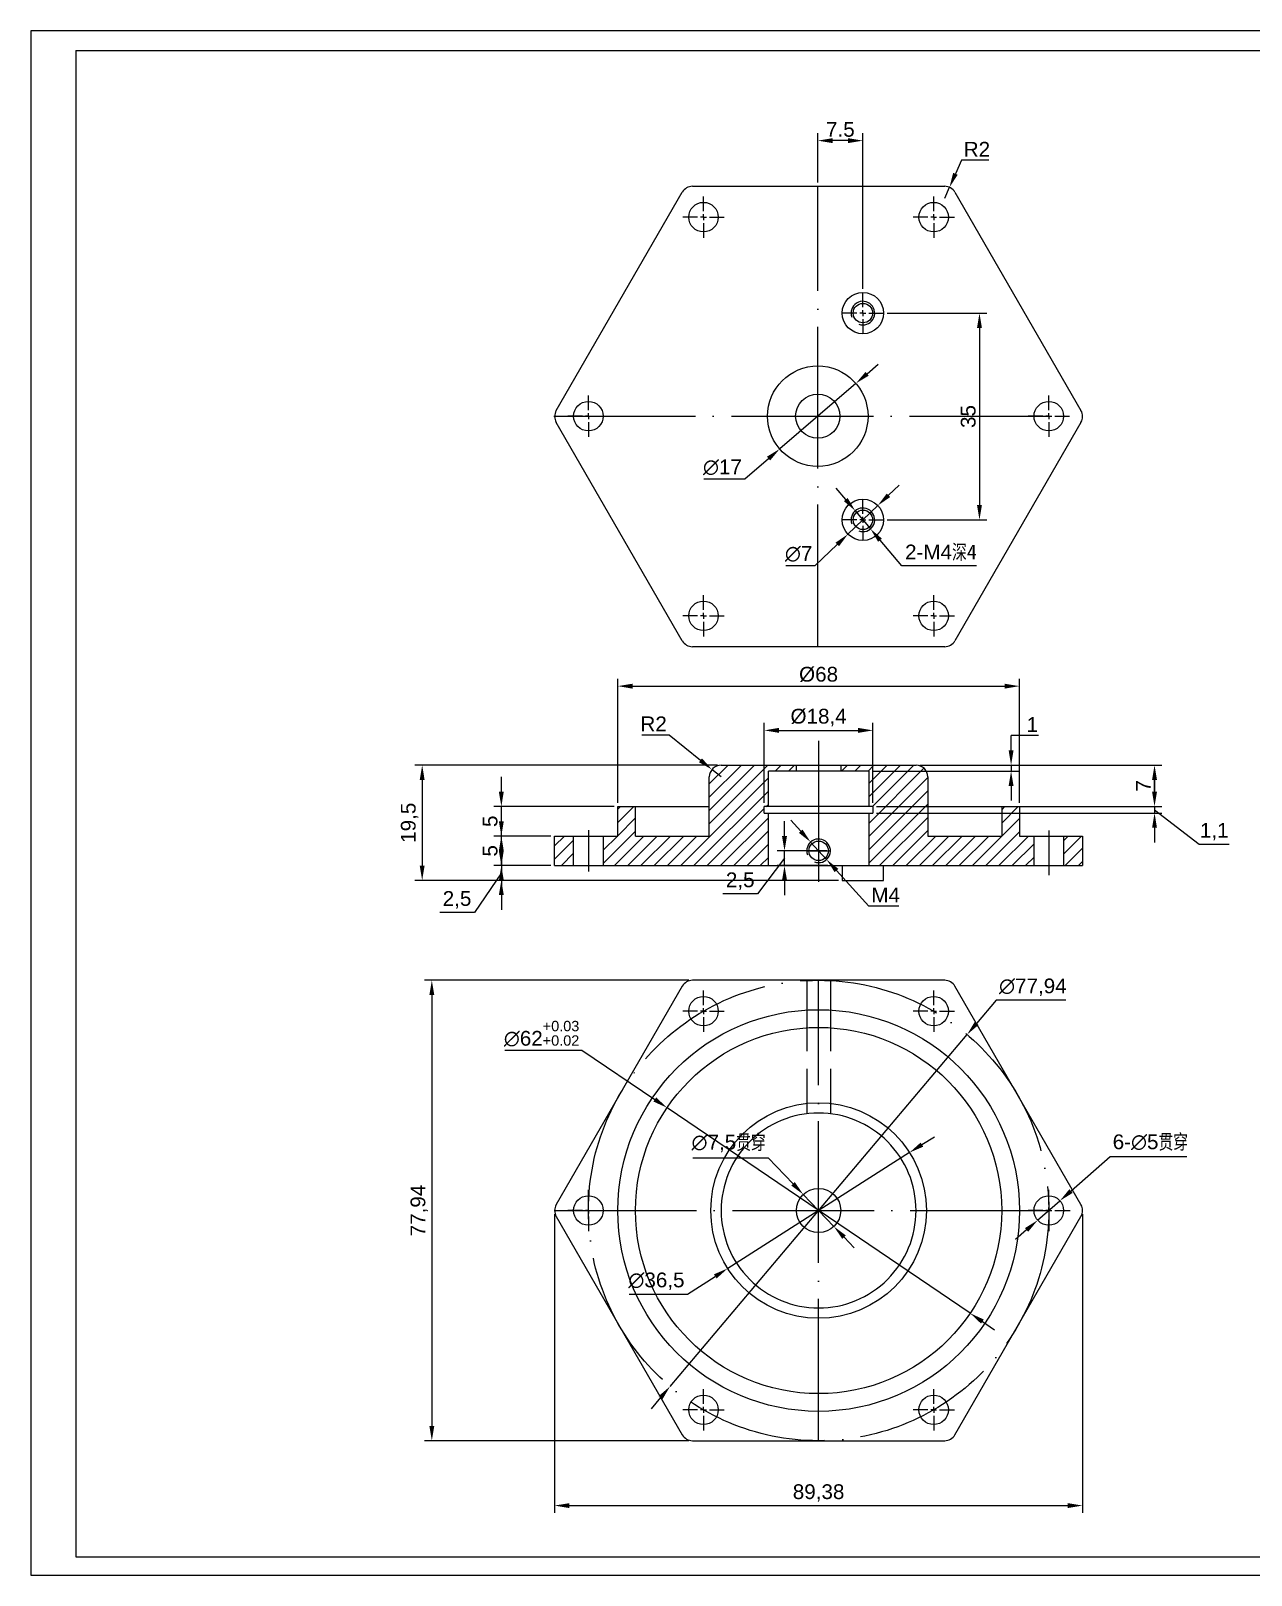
# Model space of a CAD drawing. Header units: millimetres. Extents: x 159963 to 160333, y -91245 to -90983.
# Drawn here: x 159963.2 to 160169.8, y -91244.9 to -90983.4 of the extents above; entities that cross this region are included whole.
import ezdxf

# ---------------------------------------------------------------- set-up
doc = ezdxf.new("R2010")
doc.units = ezdxf.units.MM
doc.linetypes.add('ACAD_ISO02W100', pattern=[15, 12, -3])
doc.linetypes.add('ACAD_ISO04W100', pattern=[30, 24, -3, 0, -3])
for name, color, linetype in [('10', 7, 'Continuous'), ('5', 7, 'Continuous'), ('9', 7, 'Continuous')]:
    doc.layers.add(name, color=color, linetype=linetype)
for name, color, linetype, lineweight in [('中心线', 6, 'ACAD_ISO04W100', 0), ('尺寸线', 100, 'Continuous', 5), ('虚线', 50, 'ACAD_ISO02W100', 0)]:
    doc.layers.add(name, color=color, linetype=linetype, lineweight=lineweight)
doc.styles.get("Standard").update_dxf_attribs({"font": 'arial.ttf'})
doc.dimstyles.new('ISO-25', dxfattribs={"dimtxt": 2.5, "dimasz": 2.5, "dimexe": 1.25, "dimexo": 0.625, "dimtad": 1, "dimtih": 1, "dimtoh": 1, "dimtxsty": 'Standard', "dimcen": 2.5, "dimadec": 0, "dimazin": 0, "dimtfac": 1, "dimtmove": 0, "dimatfit": 3, "dimfxl": 1, "dimarcsym": 0})

# ---------------------------------------------------------------- blocks, each defined once
blk = doc.blocks.new('SW_CENTERMARKSYMBOL_3')
at = {"layer": '10', "color": 0}
for p, q in [((0, 1), (0, 3.5)), ((-1, 0), (-3.5, 0)), ((0, 0), (-0.5, 0)), ((0, 0), (0, 0.5)), ((0, 0), (0, -0.5)), ((0, 0), (0.5, 0)), ((1, 0), (3.5, 0)), ((0, -1), (0, -3.5))]:
    blk.add_line(p, q, dxfattribs=at)
blk = doc.blocks.new('*D377')
at = {"layer": 'Defpoints', "color": 0, "transparency": 16777216}
for p in [(160080.07, -91107.74), (160029.46, -91127.24), (160100.57, -91127.24)]:
    blk.add_point(p, dxfattribs=at)
at = {"layer": '尺寸线', "color": 0, "lineweight": -2, "transparency": 16777216}
for p, q in [((160079.45, -91107.74), (160028.21, -91107.74)), ((160029.46, -91110.24), (160029.46, -91124.74)), ((160099.95, -91127.24), (160028.21, -91127.24))]:
    blk.add_line(p, q, dxfattribs=at)
at = {"layer": '尺寸线', "color": 0, "transparency": 16777216}
for points in [[(160029.04, -91110.24), (160029.87, -91110.24), (160029.46, -91107.74)], [(160029.04, -91124.74), (160029.87, -91124.74), (160029.46, -91127.24)]]:
    blk.add_solid(points, dxfattribs=at)
at = {"layer": '尺寸线', "color": 0, "transparency": 16777216, "insert": (160027.33, -91117.49), "char_height": 2.5, "attachment_point": 5, "rotation": 90}
blk.add_mtext('19,5', dxfattribs=at)
blk = doc.blocks.new('*D378')
at = {"layer": 'Defpoints', "color": 0, "transparency": 16777216}
for p in [(160042.86, -91119.74), (160051.88, -91119.74), (160051.88, -91124.74)]:
    blk.add_point(p, dxfattribs=at)
at = {"layer": '尺寸线', "color": 0, "lineweight": -2, "transparency": 16777216}
for p, q in [((160042.86, -91117.24), (160042.86, -91114.74)), ((160051.26, -91119.74), (160041.61, -91119.74)), ((160042.86, -91124.74), (160042.86, -91119.74)), ((160051.26, -91124.74), (160041.61, -91124.74)), ((160042.86, -91127.24), (160042.86, -91129.74))]:
    blk.add_line(p, q, dxfattribs=at)
at = {"layer": '尺寸线', "color": 0, "transparency": 16777216}
for points in [[(160042.44, -91117.24), (160043.27, -91117.24), (160042.86, -91119.74)], [(160042.44, -91127.24), (160043.27, -91127.24), (160042.86, -91124.74)]]:
    blk.add_solid(points, dxfattribs=at)
at = {"layer": '尺寸线', "color": 0, "transparency": 16777216, "insert": (160040.96, -91122.24), "char_height": 2.5, "attachment_point": 5, "rotation": 90}
blk.add_mtext('5', dxfattribs=at)
blk = doc.blocks.new('*D379')
at = {"layer": 'Defpoints', "color": 0, "transparency": 16777216}
for p in [(160042.86, -91114.74), (160062.57, -91114.74), (160051.88, -91119.74)]:
    blk.add_point(p, dxfattribs=at)
at = {"layer": '尺寸线', "color": 0, "lineweight": -2, "transparency": 16777216}
for p, q in [((160042.86, -91112.24), (160042.86, -91109.74)), ((160061.95, -91114.74), (160041.61, -91114.74)), ((160042.86, -91119.74), (160042.86, -91114.74)), ((160051.26, -91119.74), (160041.61, -91119.74)), ((160042.86, -91122.24), (160042.86, -91124.74))]:
    blk.add_line(p, q, dxfattribs=at)
at = {"layer": '尺寸线', "color": 0, "transparency": 16777216}
for points in [[(160042.44, -91112.24), (160043.27, -91112.24), (160042.86, -91114.74)], [(160042.44, -91122.24), (160043.27, -91122.24), (160042.86, -91119.74)]]:
    blk.add_solid(points, dxfattribs=at)
at = {"layer": '尺寸线', "color": 0, "transparency": 16777216, "insert": (160040.96, -91117.24), "char_height": 2.5, "attachment_point": 5, "rotation": 90}
blk.add_mtext('5', dxfattribs=at)
blk = doc.blocks.new('*D380')
at = {"layer": 'Defpoints', "color": 0, "transparency": 16777216}
for p in [(160113.07, -91107.74), (160105.07, -91108.74), (160129.16, -91108.74)]:
    blk.add_point(p, dxfattribs=at)
at = {"layer": '尺寸线', "color": 0, "lineweight": -2, "transparency": 16777216}
for p, q in [((160129.16, -91105.24), (160129.16, -91102.74)), ((160133.83, -91102.74), (160129.16, -91102.74)), ((160113.7, -91107.74), (160130.41, -91107.74)), ((160129.16, -91107.74), (160129.16, -91108.74)), ((160105.7, -91108.74), (160130.41, -91108.74)), ((160129.16, -91111.24), (160129.16, -91113.74))]:
    blk.add_line(p, q, dxfattribs=at)
at = {"layer": '尺寸线', "color": 0, "transparency": 16777216}
for points in [[(160128.75, -91105.24), (160129.58, -91105.24), (160129.16, -91107.74)], [(160128.75, -91111.24), (160129.58, -91111.24), (160129.16, -91108.74)]]:
    blk.add_solid(points, dxfattribs=at)
at = {"layer": '尺寸线', "color": 0, "transparency": 16777216, "insert": (160132.75, -91100.86), "char_height": 2.5, "attachment_point": 5}
blk.add_mtext('1', dxfattribs=at)
blk = doc.blocks.new('*D381')
at = {"layer": 'Defpoints', "color": 0, "transparency": 16777216}
for p in [(160105.77, -91101.85), (160087.37, -91114.74), (160105.77, -91114.74)]:
    blk.add_point(p, dxfattribs=at)
at = {"layer": '尺寸线', "color": 0, "lineweight": -2, "transparency": 16777216}
for p, q in [((160087.37, -91114.12), (160087.37, -91100.6)), ((160089.87, -91101.85), (160103.27, -91101.85)), ((160105.77, -91114.12), (160105.77, -91100.6))]:
    blk.add_line(p, q, dxfattribs=at)
at = {"layer": '尺寸线', "color": 0, "transparency": 16777216}
for points in [[(160089.87, -91101.43), (160089.87, -91102.27), (160087.37, -91101.85)], [(160103.27, -91101.43), (160103.27, -91102.27), (160105.77, -91101.85)]]:
    blk.add_solid(points, dxfattribs=at)
at = {"layer": '尺寸线', "color": 0, "transparency": 16777216, "insert": (160096.57, -91099.68), "char_height": 2.5, "attachment_point": 5}
blk.add_mtext('%%C18,4', dxfattribs=at)
blk = doc.blocks.new('*D383')
at = {"layer": 'Defpoints', "color": 0, "transparency": 16777216}
for p in [(160090.8, -91122.24), (160098.57, -91122.24), (160098.76, -91124.74)]:
    blk.add_point(p, dxfattribs=at)
at = {"layer": '尺寸线', "color": 0, "lineweight": -2, "transparency": 16777216}
for p, q in [((160090.8, -91119.74), (160090.8, -91117.24)), ((160090.8, -91123.49), (160086.23, -91129.5)), ((160097.95, -91122.24), (160089.55, -91122.24)), ((160090.8, -91124.74), (160090.8, -91122.24)), ((160090.8, -91124.74), (160090.8, -91122.24)), ((160098.13, -91124.74), (160089.55, -91124.74)), ((160090.8, -91127.24), (160090.8, -91129.74)), ((160086.23, -91129.5), (160080.37, -91129.5))]:
    blk.add_line(p, q, dxfattribs=at)
at = {"layer": '尺寸线', "color": 0, "transparency": 16777216}
for points in [[(160090.38, -91119.74), (160091.22, -91119.74), (160090.8, -91122.24)], [(160090.38, -91127.24), (160091.22, -91127.24), (160090.8, -91124.74)]]:
    blk.add_solid(points, dxfattribs=at)
at = {"layer": '尺寸线', "color": 0, "transparency": 16777216, "insert": (160083.3, -91127.38), "char_height": 2.5, "attachment_point": 5}
blk.add_mtext('2,5', dxfattribs=at)
blk = doc.blocks.new('*D384')
at = {"layer": 'Defpoints', "color": 0, "transparency": 16777216}
for p in [(160095.22, -91120.76), (160097.92, -91123.72)]:
    blk.add_point(p, dxfattribs=at)
at = {"layer": '尺寸线', "color": 0, "lineweight": -2, "transparency": 16777216}
for p, q in [((160093.54, -91118.92), (160091.86, -91117.07)), ((160095.22, -91120.76), (160097.92, -91123.72)), ((160105.09, -91131.59), (160099.6, -91125.57)), ((160110.14, -91131.59), (160105.09, -91131.59))]:
    blk.add_line(p, q, dxfattribs=at)
at = {"layer": '尺寸线', "color": 0, "transparency": 16777216}
for points in [[(160093.85, -91118.64), (160093.23, -91119.2), (160095.22, -91120.76)], [(160099.91, -91125.29), (160099.29, -91125.85), (160097.92, -91123.72)]]:
    blk.add_solid(points, dxfattribs=at)
at = {"layer": '尺寸线', "color": 0, "transparency": 16777216, "insert": (160107.93, -91129.72), "char_height": 2.5, "attachment_point": 5}
blk.add_mtext('M4', dxfattribs=at)
blk = doc.blocks.new('*D385')
at = {"layer": 'Defpoints', "color": 0, "transparency": 16777216}
for p in [(160093.98, -91180.42), (160099.16, -91185.85)]:
    blk.add_point(p, dxfattribs=at)
at = {"layer": '尺寸线', "color": 0, "lineweight": -2, "transparency": 16777216}
for p, q in [((160075.28, -91174.19), (160088.02, -91174.19)), ((160088.02, -91174.19), (160092.25, -91178.62)), ((160099.16, -91185.85), (160093.98, -91180.42)), ((160100.89, -91187.65), (160102.62, -91189.46))]:
    blk.add_line(p, q, dxfattribs=at)
at = {"layer": '尺寸线', "color": 0, "transparency": 16777216}
for points in [[(160092.55, -91178.33), (160091.95, -91178.91), (160093.98, -91180.42)], [(160101.19, -91187.36), (160100.59, -91187.94), (160099.16, -91185.85)]]:
    blk.add_solid(points, dxfattribs=at)
at = {"layer": '尺寸线', "color": 0, "transparency": 16777216, "insert": (160081.34, -91171.8), "char_height": 2.5, "attachment_point": 5}
blk.add_mtext('∅7,5{\\fHYSWLongFangSong|b0|i0|c134|p2;贯穿}', dxfattribs=at)
blk = doc.blocks.new('*D386')
at = {"layer": 'Defpoints', "color": 0, "transparency": 16777216}
for p in [(160102.88, -91043.11), (160089.99, -91054.2)]:
    blk.add_point(p, dxfattribs=at)
at = {"layer": '尺寸线', "color": 0, "lineweight": -2, "transparency": 16777216}
for p, q in [((160104.78, -91041.48), (160106.68, -91039.85)), ((160102.88, -91043.11), (160089.99, -91054.2)), ((160084.07, -91059.29), (160088.1, -91055.83)), ((160077.14, -91059.29), (160084.07, -91059.29))]:
    blk.add_line(p, q, dxfattribs=at)
at = {"layer": '尺寸线', "color": 0, "transparency": 16777216}
for points in [[(160104.51, -91041.17), (160105.05, -91041.8), (160102.88, -91043.11)], [(160087.83, -91055.51), (160088.37, -91056.14), (160089.99, -91054.2)]]:
    blk.add_solid(points, dxfattribs=at)
at = {"layer": '尺寸线', "color": 0, "transparency": 16777216, "insert": (160080.29, -91057.32), "char_height": 2.5, "attachment_point": 5}
blk.add_mtext('∅17', dxfattribs=at)
blk = doc.blocks.new('*D387')
at = {"layer": 'Defpoints', "color": 0, "transparency": 16777216}
for p in [(160107.57, -91031.21), (160107.57, -91066.21), (160123.81, -91066.21)]:
    blk.add_point(p, dxfattribs=at)
at = {"layer": '尺寸线', "color": 0, "lineweight": -2, "transparency": 16777216}
for p, q in [((160108.2, -91031.21), (160125.06, -91031.21)), ((160123.81, -91033.71), (160123.81, -91063.71)), ((160108.2, -91066.21), (160125.06, -91066.21))]:
    blk.add_line(p, q, dxfattribs=at)
at = {"layer": '尺寸线', "color": 0, "transparency": 16777216}
for points in [[(160123.39, -91033.71), (160124.22, -91033.71), (160123.81, -91031.21)], [(160123.39, -91063.71), (160124.22, -91063.71), (160123.81, -91066.21)]]:
    blk.add_solid(points, dxfattribs=at)
at = {"layer": '尺寸线', "color": 0, "transparency": 16777216, "insert": (160121.91, -91048.71), "char_height": 2.5, "attachment_point": 5, "rotation": 90}
blk.add_mtext('35', dxfattribs=at)
blk = doc.blocks.new('*D388')
at = {"layer": 'Defpoints', "color": 0, "transparency": 16777216}
for p in [(160096.44, -91002.01), (160096.44, -91009.74), (160104.07, -91027.71)]:
    blk.add_point(p, dxfattribs=at)
at = {"layer": '尺寸线', "color": 0, "lineweight": -2, "transparency": 16777216}
for p, q in [((160096.44, -91009.11), (160096.44, -91000.76)), ((160104.07, -91027.08), (160104.07, -91000.76)), ((160101.57, -91002.01), (160098.94, -91002.01))]:
    blk.add_line(p, q, dxfattribs=at)
at = {"layer": '尺寸线', "color": 0, "transparency": 16777216}
for points in [[(160098.94, -91001.59), (160098.94, -91002.42), (160096.44, -91002.01)], [(160101.57, -91001.59), (160101.57, -91002.42), (160104.07, -91002.01)]]:
    blk.add_solid(points, dxfattribs=at)
at = {"layer": '尺寸线', "color": 0, "transparency": 16777216, "insert": (160100.26, -91000.11), "char_height": 2.5, "attachment_point": 5}
blk.add_mtext('7.5', dxfattribs=at)
blk = doc.blocks.new('*D389')
at = {"layer": 'Defpoints', "color": 0, "transparency": 16777216}
for p in [(160106.6, -91063.78), (160101.55, -91068.63)]:
    blk.add_point(p, dxfattribs=at)
at = {"layer": '尺寸线', "color": 0, "lineweight": -2, "transparency": 16777216}
for p, q in [((160108.4, -91062.05), (160110.21, -91060.32)), ((160106.6, -91063.78), (160101.55, -91068.63)), ((160095.99, -91073.95), (160099.74, -91070.36)), ((160091.01, -91073.95), (160095.99, -91073.95))]:
    blk.add_line(p, q, dxfattribs=at)
at = {"layer": '尺寸线', "color": 0, "transparency": 16777216}
for points in [[(160108.11, -91061.75), (160108.69, -91062.35), (160106.6, -91063.78)], [(160099.45, -91070.06), (160100.03, -91070.66), (160101.55, -91068.63)]]:
    blk.add_solid(points, dxfattribs=at)
at = {"layer": '尺寸线', "color": 0, "transparency": 16777216, "insert": (160093.19, -91071.98), "char_height": 2.5, "attachment_point": 5}
blk.add_mtext('∅7', dxfattribs=at)
blk = doc.blocks.new('*D390')
at = {"layer": 'Defpoints', "color": 0, "transparency": 16777216}
for p in [(160102.78, -91064.68), (160105.36, -91067.74)]:
    blk.add_point(p, dxfattribs=at)
at = {"layer": '尺寸线', "color": 0, "lineweight": -2, "transparency": 16777216}
for p, q in [((160101.17, -91062.77), (160099.56, -91060.86)), ((160102.78, -91064.68), (160105.36, -91067.74)), ((160110.66, -91074.02), (160106.97, -91069.65)), ((160123.3, -91074.02), (160110.66, -91074.02))]:
    blk.add_line(p, q, dxfattribs=at)
at = {"layer": '尺寸线', "color": 0, "transparency": 16777216}
for points in [[(160101.49, -91062.5), (160100.85, -91063.04), (160102.78, -91064.68)], [(160107.29, -91069.38), (160106.65, -91069.92), (160105.36, -91067.74)]]:
    blk.add_solid(points, dxfattribs=at)
at = {"layer": '尺寸线', "color": 0, "transparency": 16777216, "insert": (160117.29, -91071.78), "char_height": 2.5, "width": 15.3847, "attachment_point": 5}
blk.add_mtext('2-M4{\\fHYSWLongFangSong|b0|i0|c134|p2;深\\fSimSun|b0|i0|c134|p2;4}', dxfattribs=at)
blk = doc.blocks.new('*D392')
at = {"layer": 'Defpoints', "color": 0, "transparency": 16777216}
for p in [(160075.23, -91144.16), (160031.09, -91222.11), (160075.23, -91222.11)]:
    blk.add_point(p, dxfattribs=at)
at = {"layer": '尺寸线', "color": 0, "lineweight": -2, "transparency": 16777216}
for p, q in [((160074.6, -91144.16), (160029.84, -91144.16)), ((160031.09, -91146.66), (160031.09, -91219.61)), ((160074.6, -91222.11), (160029.84, -91222.11))]:
    blk.add_line(p, q, dxfattribs=at)
at = {"layer": '尺寸线', "color": 0, "transparency": 16777216}
for points in [[(160030.68, -91146.66), (160031.51, -91146.66), (160031.09, -91144.16)], [(160030.68, -91219.61), (160031.51, -91219.61), (160031.09, -91222.11)]]:
    blk.add_solid(points, dxfattribs=at)
at = {"layer": '尺寸线', "color": 0, "transparency": 16777216, "insert": (160028.97, -91183.14), "char_height": 2.5, "attachment_point": 5, "rotation": 90}
blk.add_mtext('77,94', dxfattribs=at)
blk = doc.blocks.new('*D393')
at = {"layer": 'Defpoints', "color": 0, "transparency": 16777216}
for p in [(160121.71, -91153.36), (160071.43, -91212.91)]:
    blk.add_point(p, dxfattribs=at)
at = {"layer": '尺寸线', "color": 0, "lineweight": -2, "transparency": 16777216}
for p, q in [((160126.66, -91147.5), (160123.33, -91151.45)), ((160138.43, -91147.5), (160126.66, -91147.5)), ((160071.43, -91212.91), (160121.71, -91153.36)), ((160069.82, -91214.82), (160068.21, -91216.73))]:
    blk.add_line(p, q, dxfattribs=at)
at = {"layer": '尺寸线', "color": 0, "transparency": 16777216}
for points in [[(160123.01, -91151.18), (160123.64, -91151.72), (160121.71, -91153.36)], [(160069.5, -91214.55), (160070.14, -91215.09), (160071.43, -91212.91)]]:
    blk.add_solid(points, dxfattribs=at)
at = {"layer": '尺寸线', "color": 0, "transparency": 16777216, "insert": (160132.85, -91145.34), "char_height": 2.5, "attachment_point": 5}
blk.add_mtext('∅77,94', dxfattribs=at)
blk = doc.blocks.new('*D394')
at = {"layer": 'Defpoints', "color": 0, "transparency": 16777216}
for p in [(160137.42, -91181.49), (160133.66, -91184.78)]:
    blk.add_point(p, dxfattribs=at)
at = {"layer": '尺寸线', "color": 0, "lineweight": -2, "transparency": 16777216}
for p, q in [((160145.95, -91174.02), (160139.31, -91179.84)), ((160158.9, -91174.02), (160145.95, -91174.02)), ((160133.66, -91184.78), (160137.42, -91181.49)), ((160131.78, -91186.43), (160129.9, -91188.07))]:
    blk.add_line(p, q, dxfattribs=at)
at = {"layer": '尺寸线', "color": 0, "transparency": 16777216}
for points in [[(160139.03, -91179.53), (160139.58, -91180.16), (160137.42, -91181.49)], [(160131.51, -91186.11), (160132.05, -91186.74), (160133.66, -91184.78)]]:
    blk.add_solid(points, dxfattribs=at)
at = {"layer": '尺寸线', "color": 0, "transparency": 16777216, "insert": (160152.74, -91171.64), "char_height": 2.5, "attachment_point": 5}
blk.add_mtext('6-∅5{\\fHYSWLongFangSong|b0|i0|c134|p2;贯穿}', dxfattribs=at)
blk = doc.blocks.new('*D395')
at = {"layer": 'Defpoints', "color": 0, "transparency": 16777216}
for p in [(160051.88, -91183.14), (160141.26, -91183.14), (160141.26, -91233.09)]:
    blk.add_point(p, dxfattribs=at)
at = {"layer": '尺寸线', "color": 0, "lineweight": -2, "transparency": 16777216}
for p, q in [((160051.88, -91183.76), (160051.88, -91234.34)), ((160141.26, -91183.76), (160141.26, -91234.34)), ((160054.38, -91233.09), (160138.76, -91233.09))]:
    blk.add_line(p, q, dxfattribs=at)
at = {"layer": '尺寸线', "color": 0, "transparency": 16777216}
for points in [[(160054.38, -91232.68), (160054.38, -91233.51), (160051.88, -91233.09)], [(160138.76, -91232.68), (160138.76, -91233.51), (160141.26, -91233.09)]]:
    blk.add_solid(points, dxfattribs=at)
at = {"layer": '尺寸线', "color": 0, "transparency": 16777216, "insert": (160096.57, -91230.97), "char_height": 2.5, "attachment_point": 5}
blk.add_mtext('89,38', dxfattribs=at)
blk = doc.blocks.new('*D398')
at = {"layer": 'Defpoints', "color": 0, "transparency": 16777216}
for p in [(160118.73, -91009.91), (160117.92, -91011.74)]:
    blk.add_point(p, dxfattribs=at)
at = {"layer": '尺寸线', "color": 0, "lineweight": -2, "transparency": 16777216}
for p, q in [((160120.76, -91005.34), (160119.74, -91007.62)), ((160125.39, -91005.34), (160120.76, -91005.34)), ((160117.92, -91011.74), (160118.73, -91009.91))]:
    blk.add_line(p, q, dxfattribs=at)
at = {"layer": '尺寸线', "color": 0, "transparency": 16777216}
blk.add_solid([(160119.36, -91007.45), (160120.12, -91007.79), (160118.73, -91009.91)], dxfattribs=at)
at = {"layer": '尺寸线', "color": 0, "transparency": 16777216, "insert": (160123.38, -91003.46), "char_height": 2.5, "attachment_point": 5}
blk.add_mtext('R2', dxfattribs=at)
blk = doc.blocks.new('*D400')
at = {"layer": 'Defpoints', "color": 0, "transparency": 16777216}
for p in [(160113.07, -91107.74), (160105.77, -91114.74), (160153.45, -91114.74)]:
    blk.add_point(p, dxfattribs=at)
at = {"layer": '尺寸线', "color": 0, "lineweight": -2, "transparency": 16777216}
for p, q in [((160113.7, -91107.74), (160154.7, -91107.74)), ((160153.45, -91110.24), (160153.45, -91112.24)), ((160106.4, -91114.74), (160154.7, -91114.74))]:
    blk.add_line(p, q, dxfattribs=at)
at = {"layer": '尺寸线', "color": 0, "transparency": 16777216}
for points in [[(160153.03, -91110.24), (160153.86, -91110.24), (160153.45, -91107.74)], [(160153.03, -91112.24), (160153.86, -91112.24), (160153.45, -91114.74)]]:
    blk.add_solid(points, dxfattribs=at)
at = {"layer": '尺寸线', "color": 0, "transparency": 16777216, "insert": (160151.57, -91111.24), "char_height": 2.5, "attachment_point": 5, "rotation": 90}
blk.add_mtext('7', dxfattribs=at)
blk = doc.blocks.new('*D401')
at = {"layer": 'Defpoints', "color": 0, "transparency": 16777216}
for p in [(160105.77, -91114.74), (160105.77, -91115.84), (160153.45, -91115.84)]:
    blk.add_point(p, dxfattribs=at)
at = {"layer": '尺寸线', "color": 0, "lineweight": -2, "transparency": 16777216}
for p, q in [((160153.45, -91112.24), (160153.45, -91109.74)), ((160106.4, -91114.74), (160154.7, -91114.74)), ((160106.4, -91115.84), (160154.7, -91115.84)), ((160153.45, -91114.74), (160153.45, -91115.84)), ((160153.45, -91114.74), (160153.45, -91115.84)), ((160153.45, -91115.29), (160161.02, -91121.13)), ((160153.45, -91118.34), (160153.45, -91120.84)), ((160161.02, -91121.13), (160166.1, -91121.13))]:
    blk.add_line(p, q, dxfattribs=at)
at = {"layer": '尺寸线', "color": 0, "transparency": 16777216}
for points in [[(160153.03, -91112.24), (160153.86, -91112.24), (160153.45, -91114.74)], [(160153.03, -91118.34), (160153.86, -91118.34), (160153.45, -91115.84)]]:
    blk.add_solid(points, dxfattribs=at)
at = {"layer": '尺寸线', "color": 0, "transparency": 16777216, "insert": (160163.56, -91119), "char_height": 2.5, "attachment_point": 5}
blk.add_mtext('1,1', dxfattribs=at)
blk = doc.blocks.new('*D402')
at = {"layer": 'Defpoints', "color": 0, "transparency": 16777216}
for p in [(160051.88, -91124.74), (160042.86, -91127.24), (160100.57, -91127.24)]:
    blk.add_point(p, dxfattribs=at)
at = {"layer": '尺寸线', "color": 0, "lineweight": -2, "transparency": 16777216}
for p, q in [((160042.86, -91122.24), (160042.86, -91119.74)), ((160042.86, -91125.99), (160038.29, -91132.67)), ((160051.26, -91124.74), (160041.61, -91124.74)), ((160042.86, -91124.74), (160042.86, -91127.24)), ((160042.86, -91124.74), (160042.86, -91127.24)), ((160099.95, -91127.24), (160041.61, -91127.24)), ((160042.86, -91129.74), (160042.86, -91132.24)), ((160038.29, -91132.67), (160032.43, -91132.67))]:
    blk.add_line(p, q, dxfattribs=at)
at = {"layer": '尺寸线', "color": 0, "transparency": 16777216}
for points in [[(160042.44, -91122.24), (160043.27, -91122.24), (160042.86, -91124.74)], [(160042.44, -91129.74), (160043.27, -91129.74), (160042.86, -91127.24)]]:
    blk.add_solid(points, dxfattribs=at)
at = {"layer": '尺寸线', "color": 0, "transparency": 16777216, "insert": (160035.36, -91130.54), "char_height": 2.5, "attachment_point": 5}
blk.add_mtext('2,5', dxfattribs=at)
blk = doc.blocks.new('*D403')
at = {"layer": 'Defpoints', "color": 0, "transparency": 16777216}
for p in [(160130.57, -91094.36), (160062.57, -91114.74), (160130.57, -91114.74)]:
    blk.add_point(p, dxfattribs=at)
at = {"layer": '尺寸线', "color": 0, "lineweight": -2, "transparency": 16777216}
for p, q in [((160062.57, -91114.12), (160062.57, -91093.11)), ((160065.07, -91094.36), (160128.07, -91094.36)), ((160130.57, -91114.12), (160130.57, -91093.11))]:
    blk.add_line(p, q, dxfattribs=at)
at = {"layer": '尺寸线', "color": 0, "transparency": 16777216}
for points in [[(160065.07, -91093.95), (160065.07, -91094.78), (160062.57, -91094.36)], [(160128.07, -91093.95), (160128.07, -91094.78), (160130.57, -91094.36)]]:
    blk.add_solid(points, dxfattribs=at)
at = {"layer": '尺寸线', "color": 0, "transparency": 16777216, "insert": (160096.57, -91092.39), "char_height": 2.5, "attachment_point": 5}
blk.add_mtext('%%C68', dxfattribs=at)
blk = doc.blocks.new('*D404')
at = {"layer": 'Defpoints', "color": 0, "transparency": 16777216}
for p in [(160070.91, -91165.74), (160122.23, -91200.53)]:
    blk.add_point(p, dxfattribs=at)
at = {"layer": '尺寸线', "color": 0, "lineweight": -2, "transparency": 16777216}
for p, q in [((160043.47, -91155.97), (160056.49, -91155.97)), ((160056.49, -91155.97), (160068.84, -91164.34)), ((160122.23, -91200.53), (160070.91, -91165.74)), ((160124.3, -91201.93), (160126.37, -91203.33))]:
    blk.add_line(p, q, dxfattribs=at)
at = {"layer": '尺寸线', "color": 0, "transparency": 16777216}
for points in [[(160069.08, -91163.99), (160068.61, -91164.68), (160070.91, -91165.74)], [(160124.54, -91201.59), (160124.07, -91202.28), (160122.23, -91200.53)]]:
    blk.add_solid(points, dxfattribs=at)
at = {"layer": '尺寸线', "color": 0, "transparency": 16777216, "insert": (160049.67, -91153.21), "char_height": 2.5, "attachment_point": 5}
blk.add_mtext('∅62{\\H0.7x;\\S+0.03^ +0.02;}', dxfattribs=at)
blk = doc.blocks.new('*D405')
at = {"layer": 'Defpoints', "color": 0, "transparency": 16777216}
for p in [(160111.96, -91173.33), (160081.18, -91192.94)]:
    blk.add_point(p, dxfattribs=at)
at = {"layer": '尺寸线', "color": 0, "lineweight": -2, "transparency": 16777216}
for p, q in [((160114.07, -91171.98), (160116.18, -91170.64)), ((160111.96, -91173.33), (160081.18, -91192.94)), ((160074.36, -91197.29), (160079.07, -91194.29)), ((160064.51, -91197.29), (160074.36, -91197.29))]:
    blk.add_line(p, q, dxfattribs=at)
at = {"layer": '尺寸线', "color": 0, "transparency": 16777216}
for points in [[(160113.85, -91171.63), (160114.29, -91172.33), (160111.96, -91173.33)], [(160078.85, -91193.94), (160079.3, -91194.64), (160081.18, -91192.94)]]:
    blk.add_solid(points, dxfattribs=at)
at = {"layer": '尺寸线', "color": 0, "transparency": 16777216, "insert": (160069.12, -91195.12), "char_height": 2.5, "attachment_point": 5}
blk.add_mtext('∅36,5', dxfattribs=at)
blk = doc.blocks.new('*D406')
at = {"layer": 'Defpoints', "color": 0, "transparency": 16777216}
for p in [(160078.52, -91108.48), (160080.07, -91109.74)]:
    blk.add_point(p, dxfattribs=at)
at = {"layer": '尺寸线', "color": 0, "lineweight": -2, "transparency": 16777216}
for p, q in [((160066.64, -91102.62), (160071.27, -91102.62)), ((160071.27, -91102.62), (160076.57, -91106.91)), ((160080.07, -91109.74), (160078.52, -91108.48))]:
    blk.add_line(p, q, dxfattribs=at)
at = {"layer": '尺寸线', "color": 0, "transparency": 16777216}
blk.add_solid([(160076.84, -91106.59), (160076.31, -91107.24), (160078.52, -91108.48)], dxfattribs=at)
at = {"layer": '尺寸线', "color": 0, "transparency": 16777216, "insert": (160068.64, -91100.74), "char_height": 2.5, "attachment_point": 5}
blk.add_mtext('R2', dxfattribs=at)

msp = doc.modelspace()

# ---------------------------------------------------------------- hatches: boundary and pattern name
at = {"linetype": 'Continuous', "lineweight": 0}
h = msp.add_hatch(dxfattribs=at)
h.set_pattern_fill('ANSI31', color=4, scale=0.5, style=0)
edge = h.paths.add_edge_path(flags=0)
edge.add_line((160092.822, -91107.742), (160080.072, -91107.742))
edge.add_arc((160080.072, -91109.742), 2, 90, 180)
edge.add_line((160078.072, -91109.742), (160078.072, -91119.742))
edge.add_line((160078.072, -91119.742), (160065.572, -91119.742))
edge.add_line((160065.572, -91119.742), (160065.572, -91114.742))
edge.add_line((160065.572, -91114.742), (160062.572, -91114.742))
edge.add_line((160062.572, -91114.742), (160062.572, -91119.742))
edge.add_line((160062.572, -91119.742), (160060.101, -91119.742))
edge.add_line((160060.101, -91119.742), (160060.101, -91124.742))
edge.add_line((160060.101, -91124.742), (160088.072, -91124.742))
edge.add_line((160088.072, -91124.742), (160088.072, -91115.842))
edge.add_line((160088.072, -91115.842), (160087.372, -91115.842))
edge.add_line((160087.372, -91115.842), (160087.372, -91114.742))
edge.add_line((160087.372, -91114.742), (160088.072, -91114.742))
edge.add_line((160088.072, -91114.742), (160088.072, -91108.742))
edge.add_line((160088.072, -91108.742), (160092.822, -91108.742))
edge.add_line((160092.822, -91108.742), (160092.822, -91107.742))
h = msp.add_hatch(dxfattribs=at)
h.set_pattern_fill('ANSI31', color=4, scale=0.5, style=0)
edge = h.paths.add_edge_path(flags=0)
edge.add_line((160113.072, -91107.742), (160100.322, -91107.742))
edge.add_line((160100.322, -91107.742), (160100.322, -91108.742))
edge.add_line((160100.322, -91108.742), (160105.072, -91108.742))
edge.add_line((160105.072, -91108.742), (160105.072, -91114.742))
edge.add_line((160105.072, -91114.742), (160105.772, -91114.742))
edge.add_line((160105.772, -91114.742), (160105.772, -91115.842))
edge.add_line((160105.772, -91115.842), (160105.072, -91115.842))
edge.add_line((160105.072, -91115.842), (160105.072, -91124.742))
edge.add_line((160105.072, -91124.742), (160133.043, -91124.742))
edge.add_line((160133.043, -91124.742), (160133.043, -91119.742))
edge.add_line((160133.043, -91119.742), (160130.572, -91119.742))
edge.add_line((160130.572, -91119.742), (160130.572, -91114.742))
edge.add_line((160130.572, -91114.742), (160127.572, -91114.742))
edge.add_line((160127.572, -91114.742), (160127.572, -91119.742))
edge.add_line((160127.572, -91119.742), (160115.072, -91119.742))
edge.add_line((160115.072, -91119.742), (160115.072, -91109.742))
edge.add_arc((160113.072, -91109.742), 2, 0, 90)
h = msp.add_hatch(dxfattribs=at)
h.set_pattern_fill('ANSI31', color=4, scale=0.5, style=0)
h.paths.add_polyline_path([(160055.101, -91119.742), (160051.881, -91119.742), (160051.881, -91124.742), (160055.101, -91124.742)], flags=0)
h = msp.add_hatch(dxfattribs=at)
h.set_pattern_fill('ANSI31', color=4, scale=0.5, style=0)
h.paths.add_polyline_path([(160141.262, -91119.742), (160138.043, -91119.742), (160138.043, -91124.742), (160141.262, -91124.742)], flags=0)

# ---------------------------------------------------------------- linework, layer by layer
at = {"color": 7, "linetype": 'Continuous', "lineweight": 15}
for p, q in [((160052.149, -91047.707), (160073.494, -91010.736)), ((160075.226, -91009.736), (160117.917, -91009.736)), ((160119.649, -91010.736), (160140.994, -91047.707)), ((160073.494, -91086.678), (160052.149, -91049.707)), ((160140.994, -91049.707), (160119.649, -91086.678)), ((160117.917, -91087.678), (160075.226, -91087.678)), ((160080.072, -91107.742), (160092.822, -91107.742)), ((160092.822, -91108.742), (160092.822, -91107.742)), ((160092.822, -91107.742), (160100.322, -91107.742)), ((160100.322, -91107.742), (160100.322, -91108.742)), ((160100.322, -91107.742), (160113.072, -91107.742)), ((160078.072, -91119.742), (160078.072, -91109.742)), ((160092.822, -91108.742), (160088.072, -91108.742)), ((160088.072, -91114.742), (160088.072, -91108.742)), ((160100.322, -91108.742), (160092.822, -91108.742)), ((160105.072, -91108.742), (160100.322, -91108.742)), ((160105.072, -91108.742), (160105.072, -91114.742)), ((160115.072, -91109.742), (160115.072, -91119.742)), ((160062.572, -91119.742), (160062.572, -91114.742)), ((160062.572, -91114.742), (160065.572, -91114.742)), ((160065.572, -91119.742), (160065.572, -91114.742)), ((160065.572, -91114.742), (160078.072, -91114.742)), ((160088.072, -91114.742), (160087.372, -91114.742)), ((160087.372, -91115.842), (160087.372, -91114.742)), ((160087.372, -91115.842), (160088.072, -91115.842)), ((160105.072, -91114.742), (160088.072, -91114.742)), ((160088.072, -91124.742), (160088.072, -91115.842)), ((160088.072, -91115.842), (160105.072, -91115.842)), ((160105.772, -91114.742), (160105.072, -91114.742)), ((160105.072, -91115.842), (160105.072, -91124.742)), ((160105.072, -91115.842), (160105.772, -91115.842)), ((160105.772, -91114.742), (160105.772, -91115.842)), ((160115.072, -91114.742), (160127.572, -91114.742)), ((160127.572, -91114.742), (160127.572, -91119.742)), ((160127.572, -91114.742), (160130.572, -91114.742)), ((160130.572, -91114.742), (160130.572, -91119.742)), ((160051.881, -91124.742), (160051.881, -91119.742)), ((160051.881, -91119.742), (160055.101, -91119.742)), ((160055.101, -91124.742), (160055.101, -91119.742)), ((160055.101, -91119.742), (160060.101, -91119.742)), ((160060.101, -91119.742), (160060.101, -91124.742)), ((160060.101, -91119.742), (160062.572, -91119.742)), ((160065.572, -91119.742), (160078.072, -91119.742)), ((160115.072, -91119.742), (160127.572, -91119.742)), ((160130.572, -91119.742), (160133.043, -91119.742)), ((160133.043, -91124.742), (160133.043, -91119.742)), ((160133.043, -91119.742), (160138.043, -91119.742)), ((160138.043, -91119.742), (160138.043, -91124.742)), ((160138.043, -91119.742), (160141.262, -91119.742)), ((160141.262, -91119.742), (160141.262, -91124.742)), ((160051.881, -91124.742), (160055.101, -91124.742)), ((160055.101, -91124.742), (160060.101, -91124.742)), ((160060.101, -91124.742), (160088.072, -91124.742)), ((160088.072, -91124.742), (160105.072, -91124.742)), ((160100.572, -91124.742), (160100.572, -91127.242)), ((160105.072, -91124.742), (160133.043, -91124.742)), ((160107.572, -91127.242), (160107.572, -91124.742)), ((160133.043, -91124.742), (160138.043, -91124.742)), ((160138.043, -91124.742), (160141.262, -91124.742)), ((160100.572, -91127.242), (160107.572, -91127.242)), ((160117.917, -91144.164), (160075.226, -91144.164)), ((160073.494, -91145.164), (160052.149, -91182.135)), ((160140.994, -91182.135), (160119.649, -91145.164)), ((160052.149, -91184.135), (160073.494, -91221.106)), ((160119.649, -91221.106), (160140.994, -91184.135)), ((160075.226, -91222.106), (160117.917, -91222.106))]:
    msp.add_line(p, q, dxfattribs=at)
for centre, radius in [((160077.086, -91014.957), 2.5), ((160116.057, -91014.957), 2.5), ((160104.072, -91031.207), 3.5), ((160104.072, -91031.207), 1.65), ((160096.439, -91048.656), 8.5), ((160096.439, -91048.656), 3.75), ((160057.601, -91048.656), 2.5), ((160135.543, -91048.656), 2.5), ((160104.072, -91066.207), 3.5), ((160104.072, -91066.207), 1.65), ((160077.086, -91082.457), 2.5), ((160116.057, -91082.457), 2.5), ((160096.572, -91122.242), 1.65), ((160077.086, -91149.385), 2.5), ((160116.057, -91149.385), 2.5), ((160096.572, -91183.135), 34), ((160096.572, -91183.135), 31), ((160096.572, -91183.135), 18.25), ((160057.601, -91183.135), 2.5), ((160096.572, -91183.135), 3.75), ((160135.543, -91183.135), 2.5), ((160077.086, -91216.885), 2.5), ((160116.057, -91216.885), 2.5)]:
    msp.add_circle(centre, radius, dxfattribs=at)
for centre, start, end in [((160075.226, -91011.736), 90, 150), ((160117.917, -91011.736), 30, 90), ((160104.072, -91031.207), 250, 200), ((160053.881, -91048.707), 150, 210), ((160139.262, -91048.707), 330, 30), ((160104.072, -91066.207), 250, 200), ((160075.226, -91085.678), 210, 270), ((160117.917, -91085.678), 270, 330), ((160080.072, -91109.742), 90, 180), ((160113.072, -91109.742), 0, 90), ((160096.572, -91122.242), 250, 200), ((160075.226, -91146.164), 90, 150), ((160117.917, -91146.164), 30, 90), ((160053.881, -91183.135), 150, 210), ((160139.262, -91183.135), 330, 30), ((160075.226, -91220.106), 210, 270), ((160117.917, -91220.106), 270, 330)]:
    msp.add_arc(centre, 2, start, end, dxfattribs=at)
for points in [[(160096.572, -91166.635), (160092.196, -91166.635), (160087.999, -91168.374), (160081.81, -91174.562), (160080.072, -91178.759), (160080.072, -91187.511), (160081.81, -91191.708), (160087.999, -91197.897), (160092.196, -91199.635), (160096.572, -91199.635)], [(160096.572, -91199.635), (160100.948, -91199.635), (160105.145, -91197.897), (160111.333, -91191.708), (160113.072, -91187.511), (160113.072, -91178.759), (160111.333, -91174.562), (160105.145, -91168.374), (160100.948, -91166.635), (160096.572, -91166.635)]]:
    msp.add_open_spline(points, degree=3, knots=[0, 0, 0, 0, 0.25, 0.25, 0.5, 0.5, 0.75, 0.75, 1, 1, 1, 1], dxfattribs=at)
at = {"layer": '5', "color": 7, "lineweight": 15}
msp.add_line((159970.81, -91241.754), (160329.72, -91241.754), dxfattribs=at)
at = {"layer": '9', "color": 7}
for p, q in [((160332.827, -90983.426), (159963.209, -90983.426)), ((159963.209, -90983.426), (159963.209, -91244.863)), ((159970.81, -90986.762), (160329.72, -90986.762)), ((159970.81, -90986.762), (159970.81, -91241.754)), ((159963.209, -91244.863), (160332.827, -91244.863))]:
    msp.add_line(p, q, dxfattribs=at)
at = {"layer": '中心线'}
for p, q in [((160096.439, -91087.627), (160096.439, -91009.685)), ((160051.748, -91048.656), (160141.129, -91048.656)), ((160096.572, -91103.613), (160096.572, -91127.501)), ((160057.601, -91118.731), (160057.601, -91125.75)), ((160135.543, -91118.791), (160135.543, -91126.362)), ((160094.572, -91122.242), (160098.572, -91122.242)), ((160096.572, -91222.106), (160096.572, -91144.164)), ((160051.881, -91183.135), (160141.262, -91183.135))]:
    msp.add_line(p, q, dxfattribs=at)
msp.add_circle((160096.572, -91183.135), 38.971, dxfattribs=at)
at = {"layer": '虚线'}
for p, q in [((160094.572, -91144.164), (160094.572, -91166.757)), ((160098.572, -91144.164), (160098.572, -91166.757))]:
    msp.add_line(p, q, dxfattribs=at)

# ---------------------------------------------------------------- block references
at = {"layer": '中心线', "xscale": -1, "rotation": 180}
for p in [(160077.086, -91014.957), (160116.057, -91014.957), (160104.072, -91031.207), (160057.601, -91048.656), (160135.543, -91048.656), (160104.072, -91066.207), (160077.086, -91082.457), (160116.057, -91082.457), (160077.086, -91149.385), (160116.057, -91149.385), (160057.601, -91183.135), (160135.543, -91183.135), (160077.086, -91216.885), (160116.057, -91216.885)]:
    msp.add_blockref('SW_CENTERMARKSYMBOL_3', p, dxfattribs=at)

# ---------------------------------------------------------------- dimensions: what is measured, and where the dimension line sits
at = {"layer": '尺寸线'}
for base, p1, p2, text, picture, middle in [((160096.439, -91002.007), (160104.072, -91027.707), (160096.439, -91009.736), '7.5', '*D388', (160100.255, -91000.111)), ((160130.572, -91094.362), (160062.572, -91114.742), (160130.572, -91114.742), '%%C<>', '*D403', (160096.572, -91092.39)), ((160105.772, -91101.849), (160087.372, -91114.742), (160105.772, -91114.742), '%%C<>', '*D381', (160096.572, -91099.681))]:
    dim = msp.add_linear_dim(base=base, p1=p1, p2=p2, text=text, dimstyle='ISO-25', override={"dimtih": 0, "dimtmove": 1}, dxfattribs=at)
    dim.commit()
    dim.dimension.update_dxf_attribs({"geometry": picture, "text_midpoint": middle})
dim = msp.add_radius_dim(center=(160117.917, -91011.736), mpoint=(160118.728, -91009.907), dimstyle='ISO-25', override={"dimtih": 0, "dimtmove": 1}, dxfattribs=at)
dim.commit()
dim.dimension.update_dxf_attribs({"geometry": '*D398', "text_midpoint": (160123.383, -91003.457)})
for base, p1, p2, picture, middle in [((160123.808, -91066.207), (160107.572, -91031.207), (160107.572, -91066.207), '*D387', (160121.905, -91048.707)), ((160029.457, -91127.242), (160080.072, -91107.742), (160100.572, -91127.242), '*D377', (160027.329, -91117.492)), ((160153.448, -91114.742), (160113.072, -91107.742), (160105.772, -91114.742), '*D400', (160151.573, -91111.242)), ((160042.857, -91114.742), (160051.881, -91119.742), (160062.572, -91114.742), '*D379', (160040.961, -91117.242)), ((160042.857, -91119.742), (160051.881, -91124.742), (160051.881, -91119.742), '*D378', (160040.961, -91122.242)), ((160031.094, -91222.106), (160075.226, -91144.164), (160075.226, -91222.106), '*D392', (160028.966, -91183.135))]:
    dim = msp.add_linear_dim(base=base, p1=p1, p2=p2, angle=90, dimstyle='ISO-25', override={"dimtih": 0, "dimtmove": 1}, dxfattribs=at)
    dim.commit()
    dim.dimension.update_dxf_attribs({"geometry": picture, "text_midpoint": middle})
for p1, p2, picture, middle in [((160102.884, -91043.114), (160089.994, -91054.197), '*D386', (160084.066, -91059.293)), ((160071.431, -91212.913), (160121.712, -91153.358), '*D393', (160126.655, -91147.504)), ((160111.961, -91173.326), (160081.182, -91192.945), '*D405', (160074.363, -91197.291))]:
    dim = msp.add_diameter_dim_2p(p1=p1, p2=p2, dimstyle='ISO-25', override={"dimtih": 0, "dimtmove": 1}, dxfattribs=at)
    dim.commit()
    dim.dimension.update_dxf_attribs({"geometry": picture, "text_midpoint": middle, "dimtype": 163})
dim = msp.add_diameter_dim_2p(p1=(160106.598, -91063.784), p2=(160101.545, -91068.629), dimstyle='ISO-25', override={"dimtih": 0, "dimtmove": 1}, dxfattribs=at)
dim.commit()
dim.dimension.update_dxf_attribs({"geometry": '*D389', "text_midpoint": (160093.188, -91071.982)})
dim = msp.add_diameter_dim_2p(p1=(160102.782, -91064.678), p2=(160105.361, -91067.736), text='2-M4{\\fHYSWLongFangSong|b0|i0|c134|p2;深\\fSimSun|b0|i0|c134|p2;4}', dimstyle='ISO-25', override={"dimtih": 0, "dimtmove": 1}, dxfattribs=at)
dim.commit()
dim.dimension.update_dxf_attribs({"geometry": '*D390', "text_midpoint": (160117.29, -91071.784)})
dim = msp.add_radius_dim(center=(160080.072, -91109.742), mpoint=(160078.517, -91108.484), dimstyle='ISO-25', override={"dimtih": 0, "dimtmove": 1}, dxfattribs=at)
dim.commit()
dim.dimension.update_dxf_attribs({"geometry": '*D406', "text_midpoint": (160071.273, -91102.623), "dimtype": 164})
for base, p1, p2, picture, middle in [((160129.162, -91108.742), (160113.072, -91107.742), (160105.072, -91108.742), '*D380', (160131.026, -91106.362)), ((160153.448, -91115.842), (160105.772, -91114.742), (160105.772, -91115.842), '*D401', (160161.645, -91121.128)), ((160090.799, -91122.242), (160098.757, -91124.742), (160098.572, -91122.242), '*D383', (160085.607, -91129.503)), ((160042.857, -91127.242), (160051.881, -91124.742), (160100.572, -91127.242), '*D402', (160037.665, -91132.666))]:
    dim = msp.add_linear_dim(base=base, p1=p1, p2=p2, angle=90, dimstyle='ISO-25', override={"dimtih": 0, "dimtmove": 1}, dxfattribs=at)
    dim.commit()
    dim.dimension.update_dxf_attribs({"geometry": picture, "text_midpoint": middle, "dimtype": 160})
for p1, p2, text, picture, middle in [((160095.225, -91120.764), (160097.919, -91123.72), 'M4', '*D384', (160105.091, -91131.59)), ((160122.233, -91200.528), (160070.911, -91165.742), '<>{\\H0.7x;\\S+0.03^ +0.02;}', '*D404', (160056.49, -91155.968)), ((160099.163, -91185.846), (160093.98, -91180.425), '<>{\\fHYSWLongFangSong|b0|i0|c134|p2;贯穿}', '*D385', (160088.021, -91174.193)), ((160133.662, -91184.782), (160137.424, -91181.489), '6-<>{\\fHYSWLongFangSong|b0|i0|c134|p2;贯穿}', '*D394', (160145.953, -91174.024))]:
    dim = msp.add_diameter_dim_2p(p1=p1, p2=p2, text=text, dimstyle='ISO-25', override={"dimtih": 0, "dimtmove": 1}, dxfattribs=at)
    dim.commit()
    dim.dimension.update_dxf_attribs({"geometry": picture, "text_midpoint": middle, "dimtype": 163})
dim = msp.add_linear_dim(base=(160141.262, -91233.094), p1=(160051.881, -91183.135), p2=(160141.262, -91183.135), dimstyle='ISO-25', override={"dimtih": 0, "dimtmove": 1}, dxfattribs=at)
dim.commit()
dim.dimension.update_dxf_attribs({"geometry": '*D395', "text_midpoint": (160096.572, -91230.966)})

doc.saveas('drawing.dxf')
